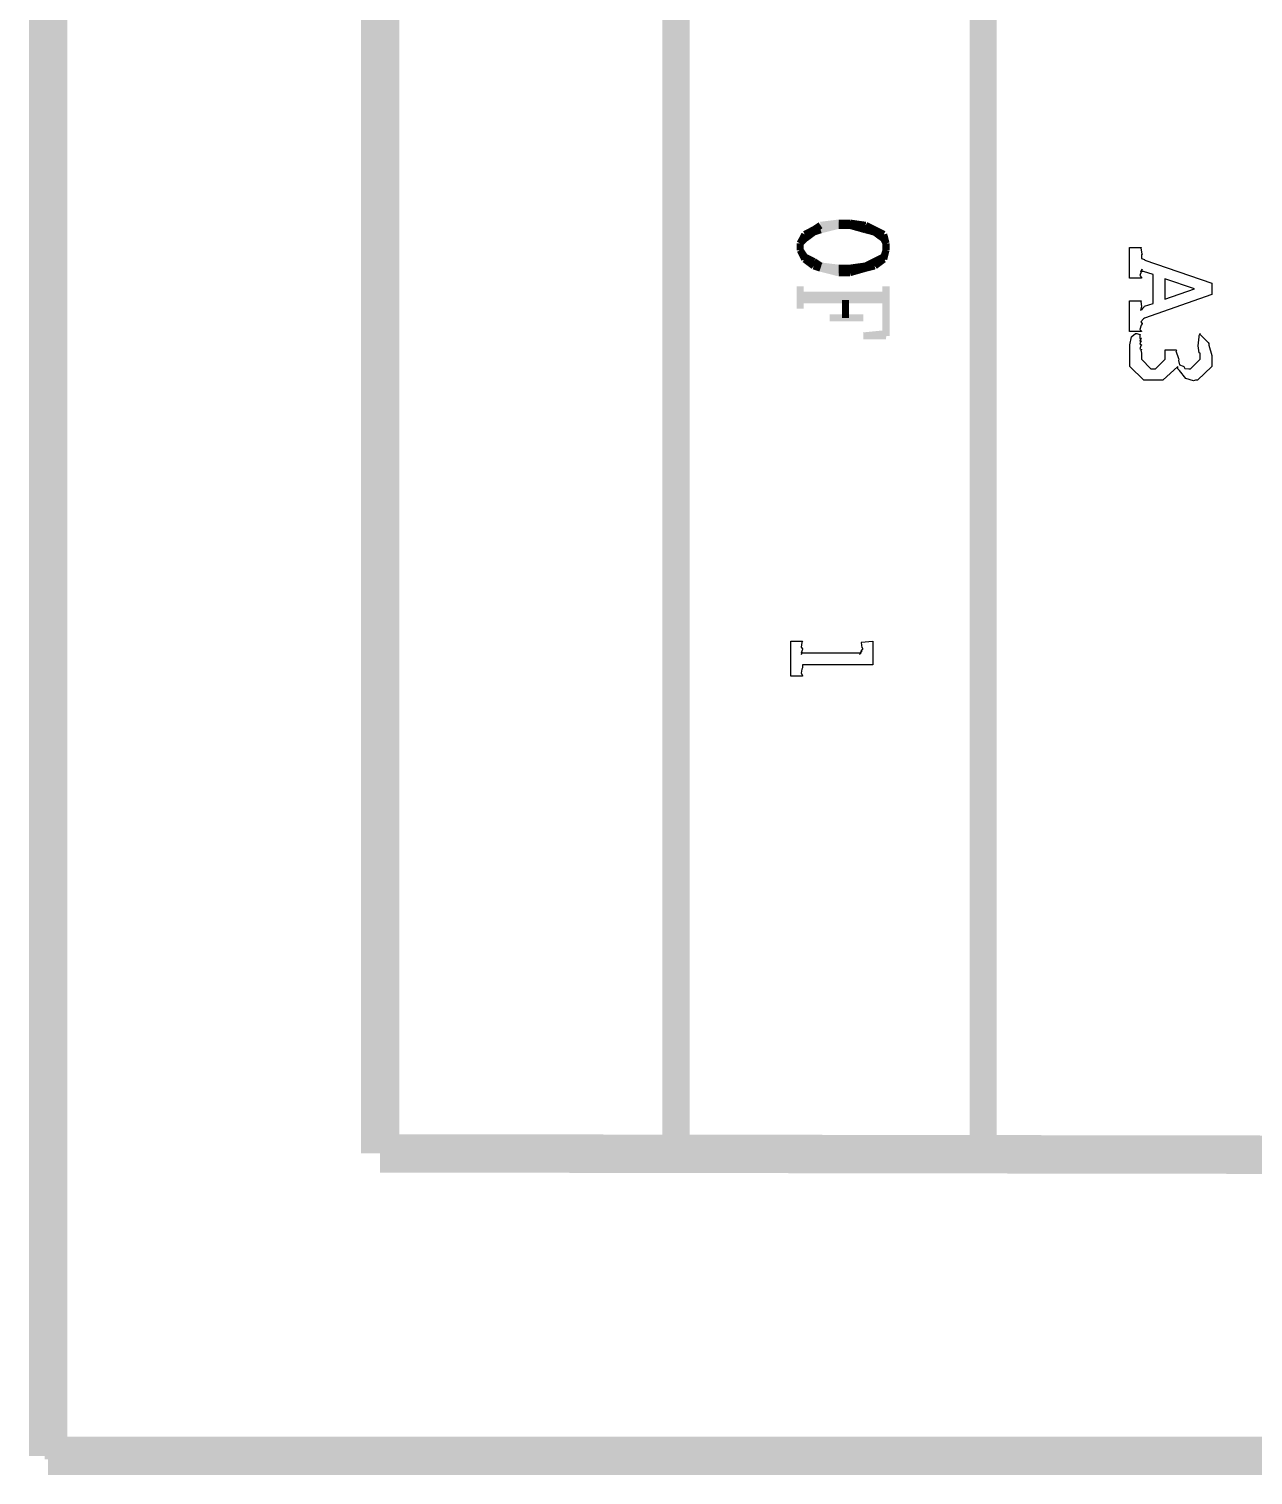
# Model space of a CAD drawing. Extents: x 0.1 to 11.6, y 0.3 to 16.3.
# Drawn here: x 0.113 to 1.016, y 0.284 to 1.352 of the extents above; entities that cross this region are included whole.
import ezdxf

# ---------------------------------------------------------------- set-up
doc = ezdxf.new("R2010")
doc.units = 0
doc.layers.get('0').update_dxf_attribs({"linetype": 'CONTINUOUS'})

msp = doc.modelspace()

# ---------------------------------------------------------------- linework, layer by layer
at = {"color": 0}
for points, const_width in [([(0.126682, 0.29834), (0.126682, 16.24)], 0.028333), ([(0.37169, 0.521647), (0.37169, 16.04)], 0.028333), ([(0.590007, 4.17665), (0.590007, 0.521647)], 0.02), ([(0.816678, 4.17665), (0.816678, 0.521647)], 0.02), ([(0.696669, 1.20665), (0.691678, 1.20334)], 0.005208), ([(0.710015, 1.20833), (0.696669, 1.20665)], 0.005208), ([(0.710015, 1.20665), (0.696669, 1.20334)], 0.005208), ([(0.718317, 1.20833), (0.710015, 1.20833)], 0.005208), ([(0.718317, 1.20665), (0.710015, 1.20665)], 0.005208), ([(0.729981, 1.20665), (0.718317, 1.20833)], 0.005208), ([(0.729981, 1.20334), (0.718317, 1.20665)], 0.005208), ([(0.736654, 1.20334), (0.729981, 1.20665)], 0.005208), ([(0.685004, 1.19998), (0.68164, 1.19331)], 0.005208), ([(0.685004, 1.19667), (0.68164, 1.19331)], 0.005208), ([(0.68164, 1.19331), (0.68164, 1.18831)], 0.005208), ([(0.691678, 1.20334), (0.685004, 1.19998)], 0.005208), ([(0.691678, 1.20166), (0.685004, 1.19667)], 0.005208), ([(0.696669, 1.20334), (0.691678, 1.20166)], 0.005208), ([(0.736654, 1.20166), (0.729981, 1.20334)], 0.005208), ([(0.743326, 1.19998), (0.736654, 1.20334)], 0.005208), ([(0.743326, 1.19667), (0.736654, 1.20166)], 0.005208), ([(0.745008, 1.19331), (0.743326, 1.19998)], 0.005208), ([(0.745008, 1.19331), (0.743326, 1.19667)], 0.005208), ([(0.745008, 1.18831), (0.745008, 1.19331)], 0.005208), ([(0.68164, 1.18831), (0.685004, 1.18164)], 0.005208), ([(0.68164, 1.18831), (0.685004, 1.18332)], 0.005208), ([(0.685004, 1.18332), (0.691678, 1.18001)], 0.005208), ([(0.736654, 1.18001), (0.743326, 1.18332)], 0.005208), ([(0.743326, 1.18164), (0.745008, 1.18831)], 0.005208), ([(0.743326, 1.18332), (0.745008, 1.18831)], 0.005208), ([(0.685004, 1.18164), (0.691678, 1.17665)], 0.005208), ([(0.691678, 1.18001), (0.696669, 1.17665)], 0.005208), ([(0.691678, 1.17665), (0.696669, 1.17502)], 0.005208), ([(0.696669, 1.17665), (0.710015, 1.17502)], 0.005208), ([(0.696669, 1.17502), (0.710015, 1.17166)], 0.005208), ([(0.710015, 1.17502), (0.718317, 1.17502)], 0.005208), ([(0.710015, 1.17166), (0.718317, 1.17166)], 0.005208), ([(0.718317, 1.17502), (0.729981, 1.17665)], 0.005208), ([(0.718317, 1.17166), (0.729981, 1.17502)], 0.005208), ([(0.729981, 1.17665), (0.736654, 1.18001)], 0.005208), ([(0.729981, 1.17502), (0.736654, 1.17665)], 0.005208), ([(0.736654, 1.17665), (0.743326, 1.18164)], 0.005208), ([(0.68164, 1.16168), (0.68164, 1.14502)], 0.005208), ([(0.745008, 1.16168), (0.745008, 1.125)], 0.005208), ([(0.745008, 1.155), (0.68164, 1.155)], 0.005208), ([(0.745008, 1.15164), (0.68164, 1.15164)], 0.005208), ([(0.715007, 1.15164), (0.715007, 1.13835)], 0.005208), ([(0.728353, 1.13835), (0.703342, 1.13835)], 0.005208), ([(0.728353, 1.125), (0.745008, 1.12668)], 0.005208), ([(0.745008, 1.125), (0.728353, 1.125)], 0.005208), ([(11.3083, 0.504992), (0.37169, 0.521647)], 0.028333), ([(11.565, 0.29834), (0.126682, 0.29834)], 0.028333)]:
    msp.add_lwpolyline(points, dxfattribs=dict(at, const_width=const_width))
at = {"color": 0, "const_width": 0.005208}
msp.add_lwpolyline([(0.126682, 16.24), (11.565, 16.24), (11.565, 0.29834), (0.126682, 0.29834), (0.126682, 16.24)], close=True, dxfattribs=at)
at = {"color": 0}
for points in [[(0.942165, 1.14904), (0.942165, 1.1703), (0.935004, 1.17269), (0.934625, 1.17253), (0.93316, 1.17258), (0.934136, 1.17421), (0.934136, 1.17421), (0.933757, 1.17377), (0.932726, 1.17242), (0.933703, 1.17291), (0.933703, 1.17291), (0.933214, 1.17226), (0.9324, 1.16965), (0.933485, 1.16819), (0.933485, 1.1677), (0.924804, 1.1677), (0.924804, 1.19027), (0.933485, 1.19027), (0.932943, 1.18983), (0.933811, 1.18571), (0.933919, 1.18549), (0.933485, 1.18484), (0.933485, 1.18213), (0.935764, 1.18137), (0.936089, 1.18094), (0.985351, 1.16401), (0.985351, 1.15554), (0.935656, 1.13818), (0.934896, 1.13775), (0.93316, 1.13547), (0.933974, 1.13417), (0.933919, 1.13384), (0.933376, 1.13292), (0.9324, 1.12972), (0.933485, 1.12858), (0.933485, 1.1282), (0.924804, 1.1282), (0.924804, 1.15099), (0.933485, 1.15099), (0.932943, 1.15044), (0.933649, 1.14665), (0.933703, 1.14643), (0.933376, 1.14589), (0.932835, 1.14399), (0.933974, 1.14513), (0.934353, 1.14513), (0.934136, 1.14497), (0.933649, 1.14426), (0.935493, 1.14659), (0.935656, 1.14687), (0.942165, 1.14904)], [(0.950846, 1.15207), (0.972765, 1.15967), (0.950846, 1.16726), (0.950846, 1.15207)], [(0.976725, 1.12684), (0.976563, 1.12636), (0.982856, 1.12022), (0.983236, 1.11947), (0.983344, 1.11817), (0.985406, 1.11068), (0.985406, 1.10818), (0.985406, 1.10254), (0.974989, 1.09234), (0.973471, 1.09234), (0.971951, 1.0918), (0.966146, 1.09359), (0.961535, 1.09939), (0.960449, 1.1008), (0.96045, 1.10254), (0.949165, 1.09234), (0.945042, 1.09234), (0.935276, 1.09234), (0.92486, 1.10254), (0.92486, 1.11621), (0.924858, 1.11833), (0.926107, 1.12429), (0.926378, 1.12467), (0.926378, 1.12467), (0.929144, 1.12684), (0.930067, 1.12684), (0.930067, 1.12684), (0.932238, 1.12614), (0.932454, 1.12598), (0.932238, 1.12538), (0.932292, 1.12321), (0.933539, 1.12337), (0.933539, 1.12337), (0.93316, 1.12288), (0.9324, 1.1212), (0.93354, 1.12142), (0.93354, 1.12142), (0.933106, 1.12098), (0.9324, 1.11914), (0.93354, 1.11843), (0.933539, 1.11816), (0.933051, 1.11762), (0.9324, 1.1154), (0.93354, 1.11491), (0.933539, 1.11469), (0.93316, 1.11453), (0.93354, 1.11225), (0.933539, 1.11144), (0.93354, 1.10775), (0.940483, 1.1008), (0.941135, 1.1008), (0.943956, 1.1008), (0.950901, 1.10775), (0.9509, 1.11361), (0.950901, 1.11469), (0.959364, 1.11469), (0.958876, 1.11399), (0.960883, 1.10834), (0.9611, 1.10775), (0.960775, 1.10688), (0.961697, 1.10357), (0.96441, 1.10281), (0.96479, 1.10254), (0.964681, 1.10249), (0.965549, 1.10086), (0.968533, 1.1008), (0.969564, 1.1008), (0.969781, 1.1008), (0.976725, 1.10775), (0.976725, 1.1123), (0.976129, 1.11241), (0.975261, 1.11773), (0.976183, 1.12446), (0.976075, 1.12532), (0.976725, 1.12684)], [(0.735351, 0.899685), (0.735351, 0.88406), (0.735351, 0.882324), (0.683485, 0.882324), (0.683431, 0.882324), (0.683485, 0.881999), (0.683485, 0.88189), (0.683376, 0.88189), (0.683485, 0.880425), (0.683485, 0.879937), (0.682997, 0.879067), (0.682346, 0.876029), (0.683485, 0.874403), (0.683485, 0.873861), (0.674804, 0.873861), (0.674804, 0.899683), (0.683485, 0.899685), (0.682889, 0.898762), (0.682346, 0.895182), (0.683485, 0.894043), (0.683485, 0.893608), (0.683106, 0.892956), (0.682346, 0.890786), (0.683485, 0.891656), (0.683485, 0.891656), (0.68316, 0.891222), (0.682346, 0.88981), (0.683485, 0.891004), (0.683485, 0.891004), (0.726671, 0.891003), (0.726346, 0.890733), (0.725369, 0.889865), (0.726671, 0.891057), (0.726671, 0.891439), (0.7264, 0.891222), (0.725532, 0.890517), (0.727214, 0.892415), (0.727322, 0.892524), (0.727106, 0.89236), (0.7264, 0.891982), (0.727974, 0.893879), (0.727974, 0.894475), (0.727322, 0.894694), (0.726887, 0.898599), (0.726671, 0.899032), (0.735351, 0.899685)]]:
    msp.add_lwpolyline(points, close=True, dxfattribs=at)

doc.saveas('drawing.dxf')
